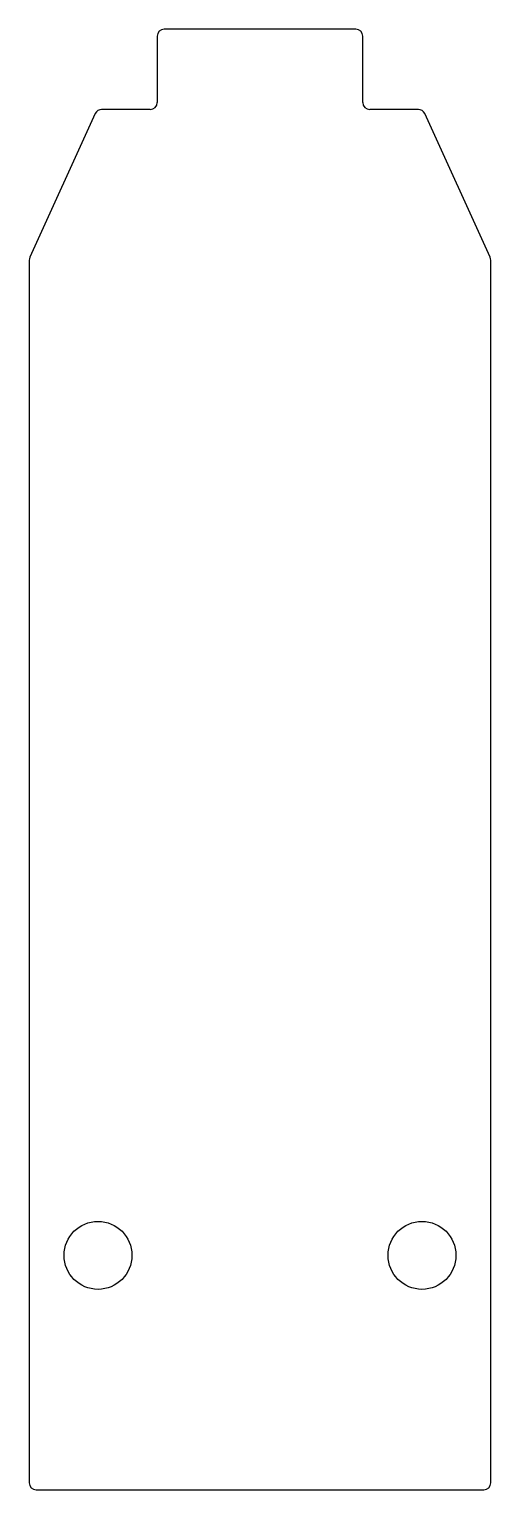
# Model space of a CAD drawing. Header units: millimetres. Extents: x -6.6 to 6.6, y -19.8 to 22.1.
import ezdxf

# ---------------------------------------------------------------- set-up
doc = ezdxf.new("R2010")
doc.units = ezdxf.units.MM

msp = doc.modelspace()

# ---------------------------------------------------------------- linework, layer by layer
at = {"color": 7, "linetype": 'Continuous', "lineweight": 25}
for p, q in [((-2.95, 21.9), (-2.95, 20)), ((2.75, 22.1), (-2.75, 22.1)), ((2.95, 20), (2.95, 21.9)), ((-3.15, 19.8), (-4.545, 19.8)), ((4.545, 19.8), (3.15, 19.8)), ((-4.727, 19.683), (-6.607, 15.558)), ((6.607, 15.558), (4.727, 19.683)), ((-6.625, 15.475), (-6.625, -19.6)), ((6.625, -19.6), (6.625, 15.475)), ((-6.425, -19.8), (6.425, -19.8))]:
    msp.add_line(p, q, dxfattribs=at)
for centre in [(-4.65, -13.075), (4.65, -13.075)]:
    msp.add_circle(centre, 0.975, dxfattribs=at)
for centre, start, end in [((-2.75, 21.9), 90, 180), ((2.75, 21.9), 360, 90), ((-4.545, 19.6), 90, 155.5038), ((-3.15, 20), 270, 0), ((3.15, 20), 180, 270), ((4.545, 19.6), 24.4962, 90), ((-6.425, 15.475), 155.5038, 180), ((6.425, 15.475), 0, 24.4962), ((-6.425, -19.6), 180, 270), ((6.425, -19.6), 270, 0)]:
    msp.add_arc(centre, 0.2, start, end, dxfattribs=at)

doc.saveas('drawing.dxf')
